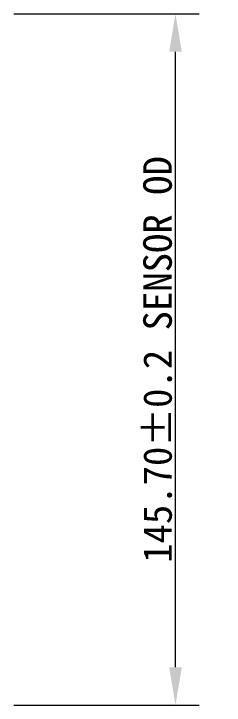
# Model space of a CAD drawing. Extents: x 23 to 280686, y -58 to 9807.
# Drawn here: x 3580.6 to 3624.8, y -58.4 to 87.3 of the extents above; entities that cross this region are included whole.
import ezdxf

# ---------------------------------------------------------------- set-up
doc = ezdxf.new("R2010")
doc.units = 0
doc.header["$LTSCALE"] = 23.1
doc.header["$PDMODE"] = 35
doc.layers.get('Defpoints').update_dxf_attribs({"linetype": 'CONTINUOUS'})
doc.layers.add('DIM', color=130, linetype='CONTINUOUS')
doc.styles.add('Arial_txtstyle_8.75_0_0', font='arial.ttf', dxfattribs={"height": 9})
doc.styles.add('宋体', font='')
doc.styles.get('宋体').set_extended_font_data('SimSun')
doc.dimstyles.new('123', dxfattribs={"dimtxt": 9, "dimasz": 10, "dimexe": 5, "dimexo": 0, "dimgap": 5, "dimtad": 1, "dimzin": 1, "dimdsep": 46, "dimtxsty": 'Arial_txtstyle_8.75_0_0', "dimcen": 0, "dimclrd": 4, "dimclre": 4, "dimclrt": 256, "dimazin": 2, "dimtfac": 0.5, "dimtmove": 0, "dimatfit": 3, "dimfxl": 1, "dimlwd": 9, "dimlwe": 9, "dimarcsym": 0})

# ---------------------------------------------------------------- blocks, each defined once
blk = doc.blocks.new('*D0')
at = {"layer": 'Defpoints', "color": 0, "transparency": 16777216}
for p in [(3580.59, 87.31), (3614.58, 87.31), (3580.59, -58.39)]:
    blk.add_point(p, dxfattribs=at)
at = {"layer": 'DIM', "color": 4, "lineweight": 9, "transparency": 16777216}
for p, q in [((3580.59, 87.31), (3619.58, 87.31)), ((3614.58, -50.39), (3614.58, 79.31)), ((3580.59, -58.39), (3619.58, -58.39))]:
    blk.add_line(p, q, dxfattribs=at)
at = {"layer": 'DIM', "color": 4, "transparency": 16777216}
for points in [[(3613.25, 79.31), (3615.91, 79.31), (3614.58, 87.31)], [(3613.25, -50.39), (3615.91, -50.39), (3614.58, -58.39)]]:
    blk.add_solid(points, dxfattribs=at)
at = {"layer": 'DIM', "color": 4, "lineweight": 15, "transparency": 16777216, "insert": (3610.86, 14.46), "char_height": 6, "attachment_point": 5, "rotation": 90, "style": '宋体'}
blk.add_mtext('{\\C1;145.70}%%P0.2 SENSOR OD', dxfattribs=at)

msp = doc.modelspace()

# ---------------------------------------------------------------- dimensions: what is measured, and where the dimension line sits
at = {"layer": 'DIM', "color": 4, "lineweight": 15}
dim = msp.add_linear_dim(base=(3614.581, 87.31), p1=(3580.592, -58.39), p2=(3580.592, 87.31), angle=90, text='{\\C1;<>}%%P0.2 SENSOR OD', dimstyle='123', override={"dimtxt": 6, "dimasz": 8, "dimgap": 0.5, "dimtxsty": '宋体', "dimclrt": 4}, dxfattribs=at)
dim.commit()
dim.dimension.update_dxf_attribs({"geometry": '*D0', "text_midpoint": (3610.865, 14.46)})

doc.saveas('drawing.dxf')
